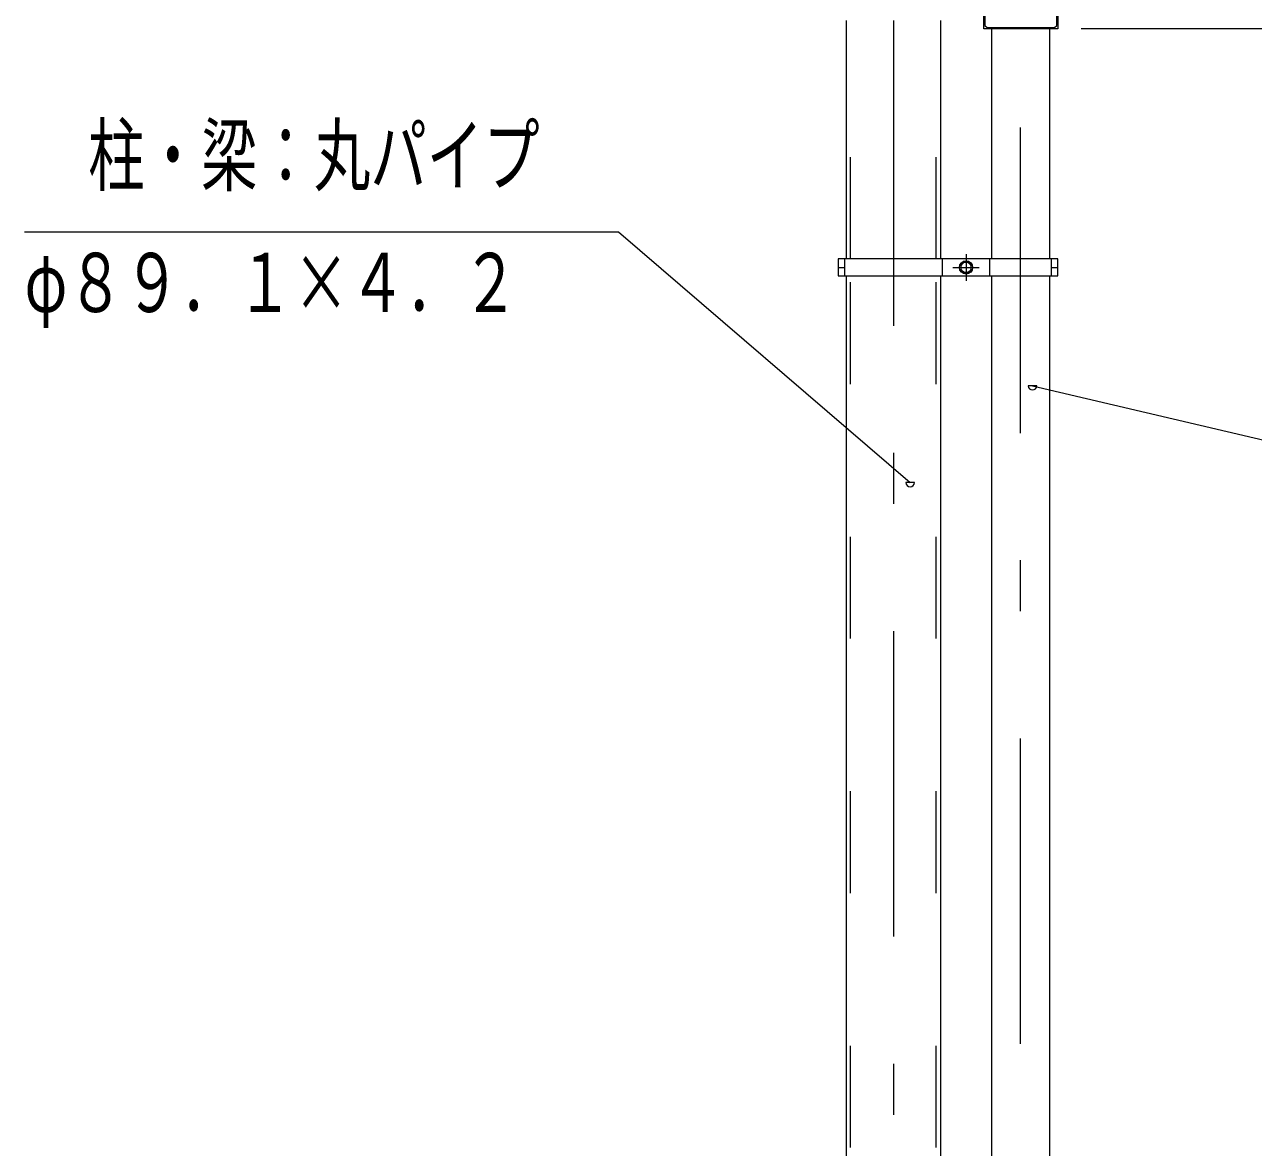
# Model space of a CAD drawing. Units: millimetres, scale not verified. Extents: x -25863 to 25873, y -10500 to 10500.
# Drawn here: x 18614 to 21511, y 4015 to 6662 of the extents above; entities that cross this region are included whole.
import ezdxf
from ezdxf.enums import TextEntityAlignment as Align

# ---------------------------------------------------------------- set-up
doc = ezdxf.new("R2010")
doc.units = ezdxf.units.MM
doc.header["$LTSCALE"] = 60
doc.linetypes.add('USER2', pattern=[10, 4, -6])
doc.linetypes.add('USER3', pattern=[24, 12, -5, 2, -5])
for name, color, linetype, lineweight in [('0-6_2-02BOLD', 7, 'Continuous', 18), ('0-7_2-12HIDDEN', 3, 'USER2', 18), ('0-8_2-22CENTER', 3, 'USER3', 18), ('0-A_2-52DIM', 3, 'Continuous', 18)]:
    doc.layers.add(name, color=color, linetype=linetype, lineweight=lineweight)
doc.styles.add('ＭＳ ゴシック', font='')
doc.styles.get('ＭＳ ゴシック').set_extended_font_data('MS Gothic')

msp = doc.modelspace()

# ---------------------------------------------------------------- linework, layer by layer
at = {"layer": '0-6_2-02BOLD'}
for p, q in [((20550.67, 6672.43), (20550.67, 6109.93)), ((20773.42, 6109.93), (20773.42, 6672.43)), ((20892.81, 6652.53), (20892.81, 6109.93)), ((21030.31, 6109.93), (21030.31, 6652.53)), ((20531.42, 6089.93), (20546.67, 6089.93)), ((20546.67, 6109.93), (20546.67, 6069.93)), ((20777.42, 6069.93), (20777.42, 6109.93)), ((20888.81, 6109.93), (20888.81, 6069.93)), ((21034.31, 6069.93), (21034.31, 6109.93)), ((21034.31, 6089.93), (21049.56, 6089.93)), ((20550.67, 6069.93), (20550.67, 1614.93)), ((20773.42, 1614.93), (20773.42, 6069.93)), ((20892.81, 6069.93), (20892.81, 1614.93)), ((21030.31, 1614.93), (21030.31, 6069.93))]:
    msp.add_line(p, q, dxfattribs=at)
for points in [[(20877.84, 6765.03), (20877.84, 6660.53), (20882.85, 6655.53), (21041.85, 6655.53), (21046.85, 6660.53), (21046.85, 6765.03), (21049.85, 6765.03), (21049.85, 6652.53), (20874.85, 6652.53), (20874.85, 6765.03)], [(20531.42, 6109.93), (20531.42, 6069.93), (21049.56, 6069.93), (21049.56, 6109.93)], [(20820.61, 6097.15), (20820.61, 6082.71), (20833.12, 6075.5), (20845.61, 6082.71), (20845.61, 6097.15), (20833.11, 6104.36)]]:
    msp.add_lwpolyline(points, close=True, dxfattribs=at)
for radius in [15.62, 12.25]:
    msp.add_circle((20833.11, 6089.93), radius, dxfattribs=at)
at = {"layer": '0-7_2-12HIDDEN'}
for p, q in [((20561.17, 6109.93), (20561.17, 6672.43)), ((20762.92, 6109.93), (20762.92, 6672.43)), ((20561.17, 1614.93), (20561.17, 6069.93)), ((20762.92, 1614.93), (20762.92, 6069.93))]:
    msp.add_line(p, q, dxfattribs=at)
at = {"layer": '0-8_2-22CENTER'}
for p, q in [((20662.05, 6672.43), (20662.05, -930.07)), ((20961.56, 1379.52), (20961.56, 6684.84)), ((20833.11, 6121.18), (20833.11, 6058.68)), ((20801.86, 6089.93), (20864.36, 6089.93))]:
    msp.add_line(p, q, dxfattribs=at)
at = {"layer": '0-A_2-52DIM'}
for p, q in [((22412.05, 6652.53), (21104.29, 6652.53)), ((18613.9, 6174), (20013.9, 6174)), ((20013.9, 6174), (20701.33, 5582.69)), ((20999.65, 5810.98), (20979.65, 5810.98)), ((20711.33, 5582.69), (20691.33, 5582.69))]:
    msp.add_line(p, q, dxfattribs=at)
msp.add_lwpolyline([(20989.65, 5810.98), (22762.05, 5394.93), (24762.05, 5394.93)], dxfattribs=at)
for centre in [(20989.65, 5810.98), (20701.33, 5582.69)]:
    msp.add_arc(centre, 10, 180, 0, dxfattribs=at)

# ---------------------------------------------------------------- texts
at = {"layer": '0-A_2-52DIM', "color": 7, "style": 'ＭＳ ゴシック', "width": 0.7}
for s, p in [('柱・梁：丸パイプ', (18763.9, 6243.01)), ('φ８９．１×４．２', (18613.9, 5943))]:
    msp.add_text(s, height=139.3, dxfattribs=at).set_placement(p, align=Align.BOTTOM_LEFT)

doc.saveas('drawing.dxf')
